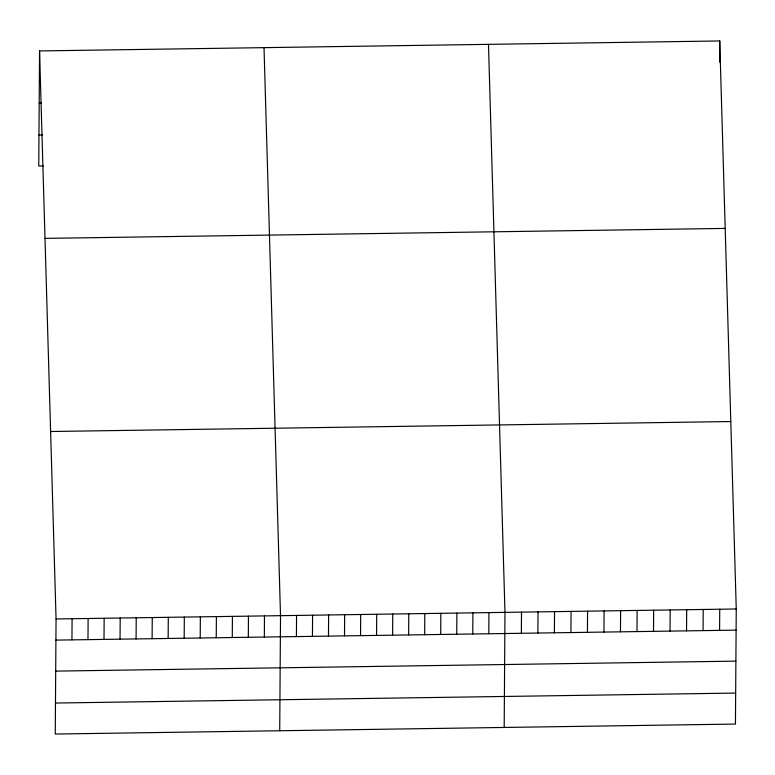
<?xml version="1.0" encoding="UTF-8"?>
<svg xmlns="http://www.w3.org/2000/svg" width="775" height="775" viewBox="0 0 775 775"><rect width="100%" height="100%" fill="white"/><g stroke="black" fill="none" stroke-linecap="round" stroke-linejoin="round"><path stroke-width="1.16" d="M39.554 50.937L56.062 618.963L55.258 734.041L735.446 724.063L736.25 608.985L719.743 40.959L39.554 50.937L38.75 166.015L43.332 165.947M71.939 639.879L72.094 618.721M87.972 639.637L88.127 618.489M104.005 639.404L104.16 618.256M120.038 639.172L120.193 618.024M136.08 638.939L136.226 617.782M152.113 638.697L152.258 617.549M168.146 638.464L168.291 617.317M184.179 638.232L184.324 617.084M200.212 637.999L200.357 616.842M216.244 637.757L216.39 616.609M232.277 637.525L232.422 616.377M248.31 637.292L248.455 616.144M264.343 637.05L264.488 615.902M279.717 730.748L280.521 615.67L264.013 47.643M296.408 636.585L296.554 615.437M312.441 636.352L312.587 615.195M328.474 636.11L328.619 614.962M344.507 635.878L344.652 614.73M360.54 635.645L360.685 614.498M376.573 635.413L376.718 614.255M392.605 635.171L392.751 614.023M408.638 634.938L408.783 613.79M424.671 634.706L424.816 613.558M440.704 634.473L440.849 613.316M456.737 634.231L456.882 613.083M472.769 633.998L472.915 612.851M488.802 633.766L488.948 612.618M504.186 727.454L504.98 612.376L488.483 44.349M521.352 633.282L521.507 612.134M537.879 633.039L538.024 611.892M554.396 632.797L554.542 611.649M570.913 632.555L571.059 611.407M587.431 632.313L587.576 611.165M603.948 632.071L604.103 610.923M620.465 631.828L620.62 610.681M636.992 631.586L637.137 610.438M653.509 631.344L653.654 610.196M670.026 631.102L670.172 609.954M686.543 630.86L686.689 609.712M703.061 630.618L703.216 609.47M719.597 62.107L719.743 40.959M719.587 630.375L719.733 609.227M39.186 103.085L41.482 103.046M38.963 135.015L42.402 134.966M44.998 238.38L725.197 228.412M50.608 431.51L730.806 421.542M56.062 618.963L736.25 608.985M55.907 640.111L736.105 630.133M55.693 671.111L735.882 661.133M55.471 703.041L735.659 693.073"/></g></svg>
